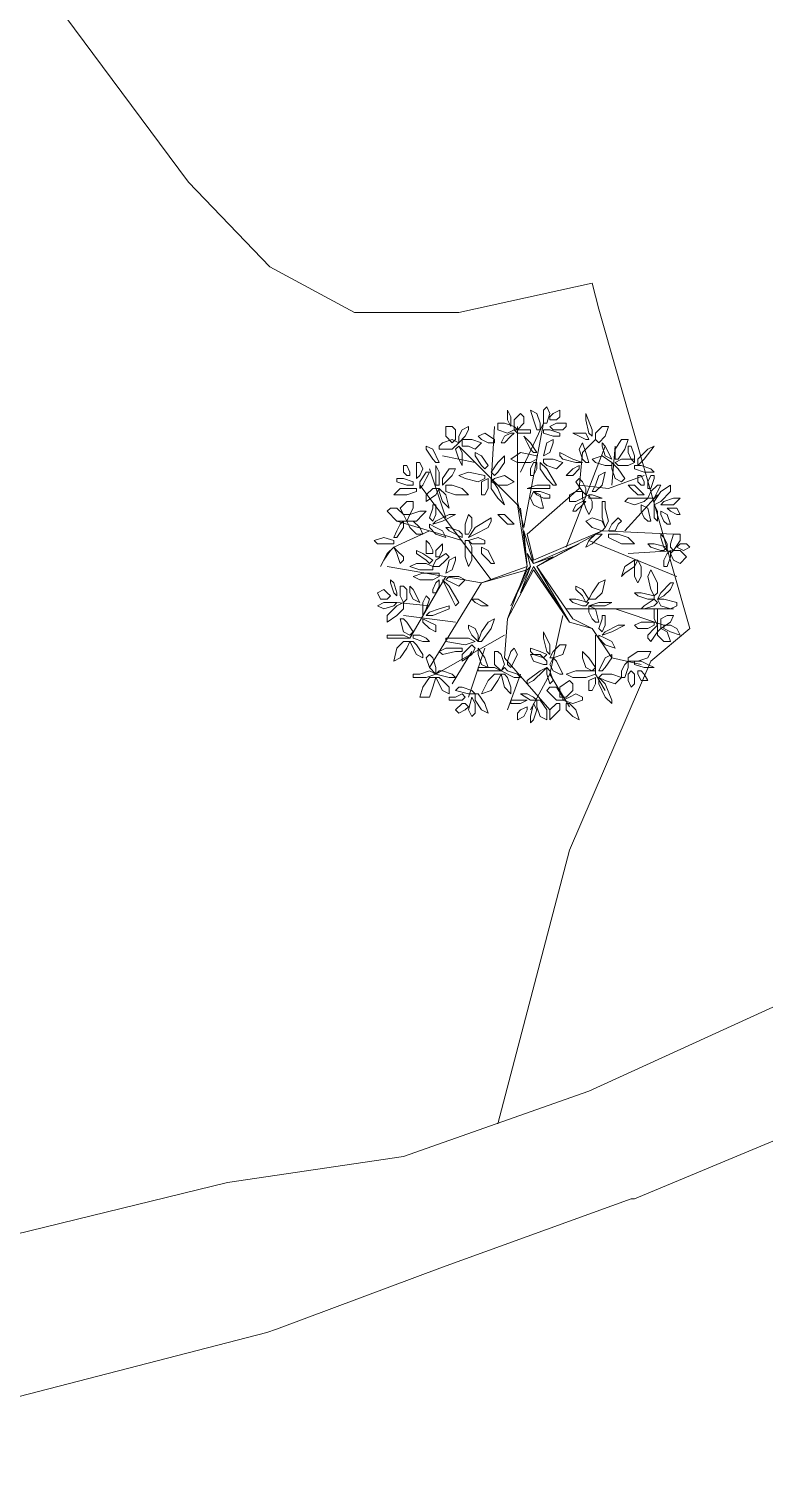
# Model space of a CAD drawing. Header units: millimetres. Extents: x 2529 to 2673, y 1639 to 1859.
# Drawn here: x 2566.13 to 2572.5, y 1712.57 to 1725.14 of the extents above; entities that cross this region are included whole.
import ezdxf

# ---------------------------------------------------------------- set-up
doc = ezdxf.new("R2010")
doc.units = ezdxf.units.MM
for name, color, linetype in [('PDF_0', 7, 'Continuous'), ('PDF_CVL_CUADCON_TIT', 7, 'Continuous'), ('PDF_outline', 7, 'Continuous')]:
    doc.layers.add(name, color=color, linetype=linetype)

msp = doc.modelspace()

# ---------------------------------------------------------------- linework, layer by layer
at = {"layer": 'PDF_0', "lineweight": 9}
for points in [[(2570.308, 1721.694), (2570.308, 1721.723), (2570.308, 1721.779), (2570.28, 1721.836), (2570.28, 1721.807), (2570.28, 1721.751)], [(2570.365, 1721.666), (2570.337, 1721.694), (2570.337, 1721.751), (2570.393, 1721.807), (2570.421, 1721.779), (2570.421, 1721.723)], [(2570.563, 1721.666), (2570.534, 1721.666), (2570.506, 1721.751), (2570.478, 1721.836), (2570.534, 1721.807), (2570.563, 1721.723)], [(2570.591, 1721.751), (2570.591, 1721.836), (2570.619, 1721.864), (2570.647, 1721.807), (2570.619, 1721.723), (2570.591, 1721.723)], [(2570.647, 1721.751), (2570.647, 1721.779), (2570.676, 1721.807), (2570.732, 1721.836), (2570.732, 1721.779), (2570.704, 1721.751)], [(2570.958, 1721.751), (2570.958, 1721.807), (2571.014, 1721.666), (2571.014, 1721.61), (2570.986, 1721.638)], [(2569.828, 1721.666), (2569.828, 1721.581), (2569.8, 1721.553), (2569.744, 1721.61), (2569.744, 1721.694), (2569.8, 1721.694)], [(2569.941, 1721.694), (2569.941, 1721.666), (2569.913, 1721.61), (2569.857, 1721.553), (2569.857, 1721.61), (2569.885, 1721.666)], [(2570.111, 1721.553), (2570.054, 1721.581), (2570.026, 1721.61), (2570.083, 1721.638), (2570.167, 1721.581), (2570.167, 1721.553)], [(2570.28, 1721.638), (2570.196, 1721.666), (2570.196, 1721.723), (2570.252, 1721.723), (2570.337, 1721.694), (2570.337, 1721.666)], [(2570.252, 1721.61), (2570.308, 1721.638), (2570.337, 1721.638), (2570.308, 1721.61), (2570.252, 1721.553), (2570.224, 1721.553)], [(2570.45, 1721.638), (2570.365, 1721.638), (2570.337, 1721.666), (2570.393, 1721.666), (2570.478, 1721.666), (2570.478, 1721.638)], [(2570.676, 1721.61), (2570.591, 1721.638), (2570.591, 1721.666), (2570.647, 1721.666), (2570.732, 1721.638), (2570.732, 1721.61)], [(2570.76, 1721.666), (2570.676, 1721.666), (2570.647, 1721.694), (2570.704, 1721.723), (2570.789, 1721.723), (2570.789, 1721.694)], [(2570.902, 1721.61), (2570.958, 1721.581), (2570.986, 1721.581), (2570.958, 1721.638), (2570.873, 1721.638), (2570.845, 1721.638)], [(2571.043, 1721.581), (2571.071, 1721.553), (2571.127, 1721.61), (2571.156, 1721.694), (2571.099, 1721.694), (2571.043, 1721.638)], [(2569.631, 1721.412), (2569.574, 1721.497), (2569.574, 1721.525), (2569.631, 1721.497), (2569.687, 1721.384), (2569.659, 1721.384)], [(2569.715, 1721.553), (2569.8, 1721.581), (2569.857, 1721.553), (2569.8, 1721.497), (2569.687, 1721.497), (2569.687, 1721.525)], [(2569.857, 1721.412), (2569.885, 1721.356), (2569.885, 1721.468), (2569.857, 1721.525), (2569.828, 1721.497)], [(2569.885, 1721.525), (2569.885, 1721.581), (2569.97, 1721.581), (2570.054, 1721.553), (2569.998, 1721.497), (2569.941, 1721.525)], [(2570.478, 1721.497), (2570.45, 1721.553), (2570.421, 1721.61), (2570.478, 1721.553), (2570.534, 1721.468), (2570.506, 1721.468)], [(2570.647, 1721.468), (2570.591, 1721.44), (2570.619, 1721.553), (2570.676, 1721.581), (2570.676, 1721.553)], [(2570.958, 1721.384), (2570.986, 1721.384), (2570.958, 1721.468), (2570.93, 1721.553), (2570.902, 1721.497), (2570.93, 1721.412)], [(2571.127, 1721.44), (2571.184, 1721.412), (2571.127, 1721.525), (2571.099, 1721.553), (2571.099, 1721.525)], [(2571.212, 1721.412), (2571.24, 1721.412), (2571.297, 1721.497), (2571.325, 1721.581), (2571.269, 1721.581), (2571.212, 1721.497)], [(2571.325, 1721.468), (2571.353, 1721.412), (2571.382, 1721.384), (2571.382, 1721.44), (2571.353, 1721.525), (2571.325, 1721.525)], [(2571.495, 1721.497), (2571.551, 1721.525), (2571.466, 1721.412), (2571.41, 1721.356), (2571.41, 1721.412)], [(2569.546, 1721.327), (2569.518, 1721.271), (2569.49, 1721.243), (2569.49, 1721.299), (2569.49, 1721.384), (2569.518, 1721.384)], [(2570.054, 1721.356), (2569.998, 1721.44), (2569.998, 1721.468), (2570.054, 1721.44), (2570.111, 1721.356), (2570.083, 1721.327)], [(2570.196, 1721.299), (2570.252, 1721.384), (2570.252, 1721.44), (2570.196, 1721.384), (2570.139, 1721.299), (2570.167, 1721.271)], [(2570.478, 1721.384), (2570.365, 1721.384), (2570.308, 1721.412), (2570.393, 1721.468), (2570.534, 1721.44), (2570.534, 1721.412)], [(2570.478, 1721.271), (2570.506, 1721.271), (2570.534, 1721.327), (2570.534, 1721.384), (2570.506, 1721.384), (2570.478, 1721.327)], [(2570.619, 1721.243), (2570.563, 1721.327), (2570.563, 1721.384), (2570.619, 1721.327), (2570.704, 1721.186), (2570.676, 1721.186)], [(2570.591, 1721.384), (2570.591, 1721.412), (2570.676, 1721.412), (2570.76, 1721.384), (2570.704, 1721.327), (2570.619, 1721.356)], [(2570.76, 1721.412), (2570.873, 1721.384), (2570.93, 1721.384), (2570.845, 1721.412), (2570.732, 1721.468), (2570.732, 1721.44)], [(2571.127, 1721.356), (2571.043, 1721.384), (2571.014, 1721.412), (2571.099, 1721.44), (2571.184, 1721.384), (2571.184, 1721.356)], [(2571.212, 1721.243), (2571.184, 1721.327), (2571.184, 1721.384), (2571.24, 1721.327), (2571.297, 1721.243), (2571.269, 1721.214)], [(2571.325, 1721.356), (2571.24, 1721.356), (2571.212, 1721.384), (2571.269, 1721.412), (2571.382, 1721.412), (2571.382, 1721.384)], [(2569.433, 1721.271), (2569.405, 1721.271), (2569.377, 1721.299), (2569.377, 1721.356), (2569.405, 1721.356), (2569.433, 1721.299)], [(2569.574, 1721.243), (2569.546, 1721.186), (2569.518, 1721.158), (2569.518, 1721.214), (2569.574, 1721.299), (2569.602, 1721.299)], [(2569.659, 1721.214), (2569.659, 1721.299), (2569.659, 1721.356), (2569.687, 1721.299), (2569.687, 1721.186), (2569.659, 1721.186)], [(2569.715, 1721.243), (2569.772, 1721.327), (2569.828, 1721.327), (2569.8, 1721.271), (2569.715, 1721.186), (2569.715, 1721.214)], [(2570.026, 1721.214), (2569.913, 1721.243), (2569.857, 1721.271), (2569.941, 1721.299), (2570.083, 1721.271), (2570.083, 1721.243)], [(2570.139, 1721.214), (2570.167, 1721.243), (2570.252, 1721.271), (2570.337, 1721.214), (2570.28, 1721.186), (2570.196, 1721.186)], [(2570.845, 1721.271), (2570.789, 1721.271), (2570.845, 1721.327), (2570.902, 1721.356), (2570.902, 1721.327)], [(2571.014, 1721.13), (2571.043, 1721.13), (2571.099, 1721.186), (2571.127, 1721.299), (2571.071, 1721.271), (2571.043, 1721.186)], [(2571.382, 1721.356), (2571.382, 1721.327), (2571.466, 1721.299), (2571.551, 1721.299), (2571.523, 1721.327), (2571.438, 1721.356)], [(2571.466, 1721.186), (2571.438, 1721.186), (2571.41, 1721.214), (2571.41, 1721.271), (2571.438, 1721.271), (2571.466, 1721.214)], [(2571.551, 1721.243), (2571.523, 1721.158), (2571.495, 1721.158), (2571.495, 1721.214), (2571.523, 1721.271), (2571.551, 1721.271)], [(2569.49, 1721.158), (2569.49, 1721.13), (2569.405, 1721.101), (2569.292, 1721.101), (2569.348, 1721.158), (2569.433, 1721.158)], [(2569.405, 1721.186), (2569.32, 1721.214), (2569.32, 1721.243), (2569.377, 1721.243), (2569.461, 1721.214), (2569.461, 1721.186)], [(2569.574, 1721.101), (2569.574, 1721.045), (2569.659, 1721.101), (2569.687, 1721.158), (2569.631, 1721.158)], [(2569.715, 1721.045), (2569.772, 1720.988), (2569.744, 1721.101), (2569.687, 1721.158), (2569.687, 1721.13)], [(2569.744, 1721.186), (2569.744, 1721.13), (2569.828, 1721.101), (2569.941, 1721.101), (2569.885, 1721.158), (2569.8, 1721.186)], [(2570.054, 1721.101), (2570.083, 1721.101), (2570.111, 1721.158), (2570.111, 1721.243), (2570.054, 1721.214), (2570.054, 1721.158)], [(2570.196, 1721.073), (2570.252, 1721.017), (2570.196, 1721.158), (2570.139, 1721.243), (2570.139, 1721.158)], [(2570.591, 1721.158), (2570.506, 1721.158), (2570.45, 1721.158), (2570.534, 1721.186), (2570.647, 1721.186), (2570.647, 1721.158)], [(2570.506, 1721.017), (2570.478, 1721.073), (2570.506, 1721.13), (2570.563, 1721.101), (2570.591, 1720.988), (2570.563, 1720.988)], [(2570.591, 1721.073), (2570.534, 1721.101), (2570.506, 1721.13), (2570.563, 1721.13), (2570.647, 1721.101), (2570.647, 1721.073)], [(2570.93, 1721.13), (2570.93, 1721.073), (2570.873, 1721.045), (2570.817, 1721.045), (2570.817, 1721.101), (2570.873, 1721.13)], [(2570.93, 1721.214), (2570.958, 1721.158), (2570.958, 1721.101), (2570.93, 1721.13), (2570.873, 1721.214), (2570.902, 1721.243)], [(2571.41, 1721.101), (2571.466, 1721.101), (2571.382, 1721.186), (2571.325, 1721.186), (2571.353, 1721.158)], [(2571.579, 1721.13), (2571.551, 1721.073), (2571.495, 1721.073), (2571.523, 1721.13), (2571.579, 1721.186), (2571.608, 1721.186)], [(2571.551, 1721.017), (2571.551, 1721.045), (2571.608, 1721.13), (2571.692, 1721.186), (2571.692, 1721.13), (2571.608, 1721.045)], [(2569.461, 1720.988), (2569.433, 1720.932), (2569.377, 1720.932), (2569.348, 1720.988), (2569.405, 1721.045), (2569.461, 1721.045)], [(2569.631, 1720.988), (2569.602, 1720.904), (2569.631, 1720.875), (2569.659, 1720.932), (2569.659, 1721.017), (2569.631, 1721.017)], [(2570.958, 1721.045), (2570.93, 1721.045), (2570.873, 1721.017), (2570.845, 1720.96), (2570.873, 1720.96), (2570.93, 1721.017)], [(2571.014, 1721.045), (2571.014, 1720.988), (2570.986, 1720.932), (2570.958, 1720.988), (2570.93, 1721.073), (2570.986, 1721.101)], [(2571.071, 1721.073), (2571.099, 1721.073), (2571.014, 1721.101), (2570.986, 1721.101), (2570.986, 1721.073)], [(2571.127, 1720.988), (2571.156, 1720.875), (2571.127, 1720.819), (2571.099, 1720.904), (2571.099, 1721.045), (2571.127, 1721.045)], [(2571.495, 1721.073), (2571.466, 1721.045), (2571.382, 1721.017), (2571.297, 1721.045), (2571.325, 1721.073), (2571.438, 1721.073)], [(2571.466, 1720.904), (2571.438, 1720.96), (2571.438, 1721.017), (2571.495, 1720.988), (2571.523, 1720.875), (2571.495, 1720.875)], [(2571.551, 1720.904), (2571.579, 1720.875), (2571.579, 1720.96), (2571.551, 1721.017), (2571.551, 1720.988)], [(2571.636, 1721.045), (2571.608, 1721.017), (2571.72, 1721.017), (2571.777, 1721.073), (2571.72, 1721.073)], [(2569.32, 1720.988), (2569.377, 1720.932), (2569.405, 1720.875), (2569.32, 1720.875), (2569.235, 1720.96), (2569.264, 1720.988)], [(2569.574, 1720.96), (2569.546, 1720.932), (2569.49, 1720.875), (2569.405, 1720.875), (2569.433, 1720.932), (2569.518, 1720.96)], [(2569.772, 1720.932), (2569.828, 1720.932), (2569.715, 1720.875), (2569.631, 1720.847), (2569.659, 1720.875)], [(2569.941, 1720.762), (2569.913, 1720.762), (2569.913, 1720.847), (2569.941, 1720.932), (2569.97, 1720.904), (2569.97, 1720.819)], [(2570.111, 1720.819), (2569.998, 1720.762), (2569.941, 1720.734), (2569.998, 1720.819), (2570.139, 1720.904), (2570.139, 1720.875)], [(2570.28, 1720.847), (2570.337, 1720.847), (2570.252, 1720.932), (2570.196, 1720.932), (2570.224, 1720.904)], [(2571.127, 1720.819), (2571.099, 1720.791), (2571.014, 1720.819), (2570.958, 1720.875), (2571.014, 1720.904), (2571.099, 1720.875)], [(2571.269, 1720.875), (2571.24, 1720.904), (2571.184, 1720.847), (2571.156, 1720.791), (2571.212, 1720.791), (2571.24, 1720.847)], [(2571.636, 1720.875), (2571.608, 1720.932), (2571.608, 1720.96), (2571.664, 1720.932), (2571.692, 1720.847), (2571.664, 1720.847)], [(2571.664, 1720.988), (2571.692, 1720.988), (2571.749, 1720.988), (2571.777, 1720.932), (2571.749, 1720.932), (2571.692, 1720.96)], [(2569.32, 1720.791), (2569.348, 1720.847), (2569.377, 1720.875), (2569.377, 1720.819), (2569.32, 1720.734), (2569.292, 1720.734)], [(2569.405, 1720.875), (2569.461, 1720.875), (2569.518, 1720.819), (2569.546, 1720.762), (2569.49, 1720.762), (2569.433, 1720.819)], [(2569.602, 1720.847), (2569.602, 1720.819), (2569.659, 1720.762), (2569.744, 1720.734), (2569.715, 1720.791), (2569.659, 1720.819)], [(2569.857, 1720.791), (2569.772, 1720.819), (2569.744, 1720.819), (2569.772, 1720.791), (2569.885, 1720.734), (2569.885, 1720.762)], [(2571.043, 1720.762), (2571.099, 1720.762), (2571.014, 1720.678), (2570.958, 1720.65), (2570.986, 1720.706)], [(2571.24, 1720.762), (2571.325, 1720.734), (2571.382, 1720.678), (2571.269, 1720.678), (2571.156, 1720.734), (2571.156, 1720.762)], [(2571.636, 1720.734), (2571.664, 1720.678), (2571.664, 1720.621), (2571.636, 1720.65), (2571.608, 1720.734), (2571.608, 1720.762)], [(2571.692, 1720.678), (2571.72, 1720.762), (2571.777, 1720.762), (2571.777, 1720.706), (2571.72, 1720.621), (2571.692, 1720.65)], [(2569.292, 1720.678), (2569.292, 1720.706), (2569.207, 1720.734), (2569.122, 1720.706), (2569.151, 1720.678), (2569.235, 1720.678)], [(2569.207, 1720.537), (2569.179, 1720.48), (2569.235, 1720.593), (2569.292, 1720.65), (2569.264, 1720.621)], [(2569.377, 1720.565), (2569.32, 1720.621), (2569.292, 1720.65), (2569.32, 1720.593), (2569.348, 1720.508), (2569.377, 1720.537)], [(2569.631, 1720.593), (2569.574, 1720.593), (2569.574, 1720.65), (2569.574, 1720.706), (2569.602, 1720.678), (2569.631, 1720.621)], [(2569.715, 1720.621), (2569.715, 1720.678), (2569.659, 1720.621), (2569.659, 1720.565), (2569.687, 1720.565)], [(2569.97, 1720.65), (2569.97, 1720.537), (2569.941, 1720.48), (2569.913, 1720.565), (2569.913, 1720.706), (2569.941, 1720.706)], [(2570.083, 1720.678), (2570.083, 1720.706), (2570.026, 1720.734), (2569.941, 1720.706), (2569.97, 1720.678), (2570.026, 1720.678)], [(2570.111, 1720.537), (2570.054, 1720.593), (2570.054, 1720.65), (2570.111, 1720.621), (2570.167, 1720.508), (2570.139, 1720.508)], [(2571.608, 1720.621), (2571.523, 1720.65), (2571.495, 1720.678), (2571.551, 1720.678), (2571.664, 1720.65), (2571.636, 1720.621)], [(2571.749, 1720.65), (2571.805, 1720.621), (2571.862, 1720.65), (2571.833, 1720.678), (2571.777, 1720.678)], [(2569.631, 1720.48), (2569.631, 1720.452), (2569.518, 1720.452), (2569.433, 1720.48), (2569.49, 1720.508), (2569.574, 1720.508)], [(2569.574, 1720.537), (2569.49, 1720.593), (2569.49, 1720.621), (2569.546, 1720.593), (2569.631, 1720.537), (2569.602, 1720.508)], [(2569.744, 1720.537), (2569.687, 1720.48), (2569.631, 1720.48), (2569.659, 1720.537), (2569.744, 1720.593), (2569.772, 1720.565)], [(2569.8, 1720.452), (2569.744, 1720.424), (2569.772, 1720.537), (2569.828, 1720.565), (2569.828, 1720.537)], [(2570.45, 1720.452), (2570.308, 1720.141), (2570.478, 1720.48), (2570.393, 1720.254), (2570.506, 1720.48), (2570.817, 1720), (2570.534, 1720.48), (2570.676, 1720.565), (2570.506, 1720.508), (2570.45, 1720.593), (2570.478, 1720.48)], [(2571.382, 1720.48), (2571.297, 1720.424), (2571.269, 1720.395), (2571.297, 1720.48), (2571.382, 1720.537), (2571.41, 1720.537)], [(2571.438, 1720.48), (2571.438, 1720.395), (2571.41, 1720.339), (2571.382, 1720.395), (2571.382, 1720.537), (2571.41, 1720.537)], [(2571.636, 1720.537), (2571.664, 1720.593), (2571.692, 1720.621), (2571.692, 1720.565), (2571.664, 1720.48), (2571.636, 1720.48)], [(2571.692, 1720.593), (2571.72, 1720.621), (2571.777, 1720.621), (2571.833, 1720.565), (2571.777, 1720.508), (2571.72, 1720.537)], [(2569.631, 1720.367), (2569.518, 1720.367), (2569.461, 1720.395), (2569.546, 1720.424), (2569.687, 1720.424), (2569.687, 1720.395)], [(2569.744, 1720.367), (2569.772, 1720.395), (2569.857, 1720.395), (2569.913, 1720.367), (2569.857, 1720.311), (2569.8, 1720.339)], [(2571.551, 1720.226), (2571.579, 1720.254), (2571.579, 1720.339), (2571.523, 1720.452), (2571.495, 1720.395), (2571.523, 1720.282)], [(2569.264, 1720.226), (2569.235, 1720.198), (2569.179, 1720.198), (2569.151, 1720.254), (2569.207, 1720.282), (2569.235, 1720.254)], [(2569.292, 1720.339), (2569.32, 1720.254), (2569.32, 1720.226), (2569.292, 1720.254), (2569.264, 1720.339), (2569.264, 1720.367)], [(2569.405, 1720.282), (2569.405, 1720.198), (2569.377, 1720.169), (2569.348, 1720.226), (2569.348, 1720.311), (2569.377, 1720.311)], [(2569.461, 1720.198), (2569.518, 1720.169), (2569.461, 1720.282), (2569.433, 1720.311), (2569.433, 1720.254)], [(2569.631, 1720.254), (2569.659, 1720.254), (2569.687, 1720.311), (2569.687, 1720.367), (2569.659, 1720.339), (2569.631, 1720.282)], [(2569.8, 1720.198), (2569.744, 1720.311), (2569.715, 1720.367), (2569.772, 1720.311), (2569.857, 1720.169), (2569.828, 1720.141)], [(2570.93, 1720.226), (2570.873, 1720.282), (2570.873, 1720.311), (2570.93, 1720.282), (2570.986, 1720.198), (2570.958, 1720.169)], [(2570.986, 1720.198), (2571.043, 1720.198), (2571.099, 1720.254), (2571.127, 1720.367), (2571.071, 1720.339), (2571.014, 1720.254)], [(2571.495, 1720.198), (2571.41, 1720.226), (2571.382, 1720.254), (2571.438, 1720.254), (2571.551, 1720.226), (2571.551, 1720.198)], [(2571.692, 1720.282), (2571.636, 1720.226), (2571.579, 1720.198), (2571.608, 1720.254), (2571.692, 1720.339), (2571.72, 1720.339)], [(2569.292, 1720.141), (2569.32, 1720.169), (2569.207, 1720.169), (2569.151, 1720.141), (2569.207, 1720.113)], [(2569.377, 1720.169), (2569.377, 1720.113), (2569.32, 1720.056), (2569.235, 1720), (2569.235, 1720.056), (2569.32, 1720.141)], [(2569.546, 1720.169), (2569.546, 1720.113), (2569.546, 1720.056), (2569.574, 1720.113), (2569.602, 1720.198), (2569.574, 1720.226)], [(2569.687, 1720.113), (2569.602, 1720.085), (2569.574, 1720.056), (2569.631, 1720.056), (2569.772, 1720.113), (2569.772, 1720.141)], [(2570.054, 1720.141), (2570.111, 1720.141), (2570.026, 1720.198), (2569.97, 1720.198), (2569.998, 1720.169)], [(2570.93, 1720.141), (2570.845, 1720.169), (2570.817, 1720.198), (2570.873, 1720.198), (2570.986, 1720.169), (2570.958, 1720.141)], [(2571.127, 1720.141), (2571.184, 1720.169), (2571.071, 1720.169), (2570.986, 1720.141), (2571.043, 1720.141)], [(2571.014, 1720.028), (2570.986, 1720.085), (2570.986, 1720.141), (2571.043, 1720.113), (2571.071, 1720), (2571.043, 1720)], [(2571.551, 1720.141), (2571.466, 1720.113), (2571.438, 1720.113), (2571.466, 1720.141), (2571.551, 1720.198), (2571.579, 1720.169)], [(2571.692, 1720.113), (2571.608, 1720.141), (2571.579, 1720.198), (2571.636, 1720.198), (2571.749, 1720.169), (2571.749, 1720.141)], [(2569.405, 1720), (2569.461, 1719.915), (2569.433, 1719.887), (2569.377, 1719.915), (2569.348, 1720.028), (2569.377, 1720.028)], [(2569.546, 1720.028), (2569.546, 1720), (2569.602, 1719.944), (2569.659, 1719.915), (2569.659, 1719.972), (2569.602, 1720)], [(2570.054, 1719.915), (2570.111, 1720), (2570.167, 1720.028), (2570.139, 1719.944), (2570.054, 1719.831), (2570.026, 1719.831)], [(2571.099, 1720.028), (2571.071, 1719.944), (2571.099, 1719.915), (2571.127, 1719.972), (2571.127, 1720.056), (2571.099, 1720.056)], [(2571.495, 1719.944), (2571.41, 1719.944), (2571.382, 1719.972), (2571.438, 1720), (2571.551, 1720), (2571.551, 1719.972)], [(2571.579, 1720.056), (2571.579, 1720), (2571.579, 1719.972), (2571.551, 1720.028), (2571.551, 1720.113), (2571.579, 1720.113)], [(2571.608, 1720.028), (2571.664, 1720.056), (2571.72, 1720.056), (2571.692, 1720), (2571.608, 1719.944), (2571.608, 1719.972)], [(2569.292, 1719.887), (2569.377, 1719.887), (2569.433, 1719.859), (2569.348, 1719.859), (2569.235, 1719.859), (2569.235, 1719.887)], [(2569.518, 1719.887), (2569.574, 1719.859), (2569.602, 1719.831), (2569.546, 1719.831), (2569.461, 1719.859), (2569.461, 1719.887)], [(2569.941, 1719.972), (2569.941, 1719.944), (2569.97, 1719.887), (2570.026, 1719.831), (2570.026, 1719.887), (2569.998, 1719.944)], [(2570.591, 1719.859), (2570.591, 1719.915), (2570.647, 1719.802), (2570.647, 1719.718), (2570.619, 1719.746)], [(2571.071, 1719.887), (2571.071, 1719.859), (2571.127, 1719.802), (2571.212, 1719.774), (2571.184, 1719.831), (2571.127, 1719.859)], [(2571.24, 1719.972), (2571.297, 1719.972), (2571.184, 1719.915), (2571.099, 1719.887), (2571.127, 1719.915)], [(2571.495, 1719.887), (2571.551, 1719.944), (2571.579, 1719.972), (2571.579, 1719.915), (2571.523, 1719.831), (2571.495, 1719.859)], [(2571.579, 1719.915), (2571.608, 1719.944), (2571.664, 1719.915), (2571.692, 1719.831), (2571.636, 1719.831), (2571.579, 1719.887)], [(2571.636, 1719.972), (2571.636, 1719.944), (2571.692, 1719.915), (2571.777, 1719.887), (2571.749, 1719.944), (2571.692, 1719.972)], [(2569.433, 1719.831), (2569.377, 1719.831), (2569.32, 1719.774), (2569.292, 1719.661), (2569.348, 1719.689), (2569.405, 1719.774)], [(2569.49, 1719.802), (2569.546, 1719.718), (2569.546, 1719.689), (2569.49, 1719.718), (2569.433, 1719.831), (2569.461, 1719.831)], [(2569.828, 1719.746), (2569.715, 1719.718), (2569.687, 1719.746), (2569.744, 1719.774), (2569.885, 1719.774), (2569.885, 1719.746)], [(2569.828, 1719.859), (2569.941, 1719.859), (2569.998, 1719.831), (2569.913, 1719.802), (2569.744, 1719.831), (2569.744, 1719.859)], [(2569.97, 1719.802), (2569.998, 1719.774), (2569.97, 1719.718), (2569.885, 1719.661), (2569.885, 1719.718), (2569.941, 1719.774)], [(2570.026, 1719.718), (2570.026, 1719.774), (2570.083, 1719.689), (2570.111, 1719.605), (2570.054, 1719.633)], [(2570.224, 1719.718), (2570.252, 1719.633), (2570.224, 1719.576), (2570.167, 1719.633), (2570.167, 1719.746), (2570.196, 1719.746)], [(2570.28, 1719.661), (2570.308, 1719.746), (2570.337, 1719.774), (2570.365, 1719.718), (2570.308, 1719.605), (2570.28, 1719.633)], [(2570.506, 1719.718), (2570.591, 1719.689), (2570.619, 1719.718), (2570.563, 1719.746), (2570.478, 1719.774), (2570.478, 1719.746)], [(2570.647, 1719.689), (2570.676, 1719.689), (2570.76, 1719.718), (2570.789, 1719.802), (2570.732, 1719.802), (2570.676, 1719.746)], [(2570.958, 1719.605), (2570.93, 1719.689), (2570.93, 1719.746), (2570.986, 1719.689), (2571.043, 1719.605), (2571.014, 1719.576)], [(2571.325, 1719.661), (2571.325, 1719.689), (2571.41, 1719.746), (2571.523, 1719.746), (2571.495, 1719.689), (2571.41, 1719.661)], [(2569.631, 1719.689), (2569.659, 1719.605), (2569.659, 1719.548), (2569.602, 1719.605), (2569.574, 1719.689), (2569.602, 1719.718)], [(2570.619, 1719.633), (2570.619, 1719.661), (2570.563, 1719.718), (2570.478, 1719.718), (2570.506, 1719.661), (2570.591, 1719.633)], [(2570.676, 1719.576), (2570.647, 1719.633), (2570.676, 1719.689), (2570.704, 1719.661), (2570.76, 1719.548), (2570.732, 1719.548)], [(2571.127, 1719.605), (2571.184, 1719.689), (2571.184, 1719.718), (2571.127, 1719.689), (2571.071, 1719.576), (2571.099, 1719.576)], [(2571.269, 1719.576), (2571.297, 1719.633), (2571.325, 1719.661), (2571.325, 1719.605), (2571.297, 1719.52), (2571.269, 1719.52)], [(2571.438, 1719.661), (2571.495, 1719.633), (2571.551, 1719.605), (2571.466, 1719.605), (2571.382, 1719.633), (2571.382, 1719.661)], [(2569.518, 1719.548), (2569.602, 1719.576), (2569.659, 1719.548), (2569.574, 1719.52), (2569.461, 1719.52), (2569.461, 1719.548)], [(2569.659, 1719.52), (2569.602, 1719.52), (2569.546, 1719.435), (2569.518, 1719.35), (2569.602, 1719.35), (2569.631, 1719.435)], [(2569.715, 1719.576), (2569.8, 1719.548), (2569.828, 1719.52), (2569.772, 1719.52), (2569.659, 1719.548), (2569.687, 1719.576)], [(2569.715, 1719.492), (2569.772, 1719.435), (2569.772, 1719.379), (2569.715, 1719.407), (2569.659, 1719.52), (2569.687, 1719.52)], [(2570.083, 1719.605), (2570.167, 1719.605), (2570.224, 1719.576), (2570.139, 1719.576), (2570.026, 1719.576), (2570.026, 1719.605)], [(2570.224, 1719.548), (2570.167, 1719.548), (2570.111, 1719.492), (2570.054, 1719.379), (2570.139, 1719.407), (2570.196, 1719.492)], [(2570.28, 1719.576), (2570.365, 1719.548), (2570.393, 1719.52), (2570.337, 1719.52), (2570.224, 1719.576), (2570.252, 1719.605)], [(2570.28, 1719.52), (2570.308, 1719.435), (2570.308, 1719.379), (2570.252, 1719.435), (2570.224, 1719.548), (2570.252, 1719.548)], [(2570.506, 1719.492), (2570.591, 1719.576), (2570.619, 1719.605), (2570.563, 1719.576), (2570.45, 1719.492), (2570.45, 1719.463)], [(2570.676, 1719.492), (2570.647, 1719.463), (2570.619, 1719.548), (2570.619, 1719.605), (2570.647, 1719.576)], [(2570.958, 1719.52), (2570.845, 1719.52), (2570.789, 1719.548), (2570.873, 1719.576), (2571.043, 1719.576), (2571.043, 1719.548)], [(2570.986, 1719.407), (2571.014, 1719.407), (2571.043, 1719.463), (2571.043, 1719.52), (2570.986, 1719.492), (2570.986, 1719.435)], [(2571.071, 1719.52), (2571.099, 1719.548), (2571.184, 1719.548), (2571.269, 1719.52), (2571.212, 1719.463), (2571.127, 1719.492)], [(2571.127, 1719.35), (2571.071, 1719.463), (2571.071, 1719.52), (2571.127, 1719.463), (2571.184, 1719.322), (2571.184, 1719.294)], [(2571.325, 1719.492), (2571.325, 1719.548), (2571.353, 1719.576), (2571.382, 1719.548), (2571.382, 1719.463), (2571.353, 1719.435)], [(2571.41, 1719.576), (2571.438, 1719.576), (2571.466, 1719.548), (2571.495, 1719.492), (2571.438, 1719.492), (2571.41, 1719.548)], [(2569.828, 1719.35), (2569.885, 1719.379), (2569.913, 1719.35), (2569.885, 1719.322), (2569.772, 1719.322), (2569.772, 1719.35)], [(2569.885, 1719.435), (2569.97, 1719.407), (2569.998, 1719.379), (2569.941, 1719.379), (2569.828, 1719.407), (2569.857, 1719.435)], [(2569.998, 1719.379), (2570.026, 1719.379), (2570.083, 1719.294), (2570.111, 1719.209), (2570.054, 1719.238), (2569.998, 1719.322)], [(2570.45, 1719.379), (2570.393, 1719.379), (2570.478, 1719.322), (2570.534, 1719.322), (2570.506, 1719.35)], [(2570.704, 1719.435), (2570.76, 1719.35), (2570.76, 1719.322), (2570.704, 1719.322), (2570.619, 1719.407), (2570.647, 1719.435)], [(2570.845, 1719.407), (2570.789, 1719.35), (2570.732, 1719.35), (2570.732, 1719.435), (2570.817, 1719.492), (2570.845, 1719.463)], [(2570.93, 1719.35), (2570.93, 1719.322), (2570.845, 1719.294), (2570.76, 1719.322), (2570.817, 1719.35), (2570.873, 1719.379)], [(2569.913, 1719.294), (2569.941, 1719.266), (2569.913, 1719.238), (2569.857, 1719.209), (2569.828, 1719.238), (2569.885, 1719.294)], [(2569.998, 1719.294), (2569.97, 1719.35), (2569.941, 1719.238), (2569.97, 1719.181), (2569.998, 1719.209)], [(2570.365, 1719.322), (2570.421, 1719.322), (2570.45, 1719.322), (2570.393, 1719.294), (2570.308, 1719.294), (2570.308, 1719.322)], [(2570.45, 1719.266), (2570.45, 1719.238), (2570.421, 1719.181), (2570.365, 1719.153), (2570.365, 1719.209), (2570.393, 1719.238)], [(2570.534, 1719.238), (2570.506, 1719.294), (2570.478, 1719.181), (2570.478, 1719.125), (2570.506, 1719.153)], [(2570.534, 1719.322), (2570.563, 1719.322), (2570.619, 1719.238), (2570.619, 1719.153), (2570.563, 1719.181), (2570.534, 1719.266)], [(2570.647, 1719.238), (2570.704, 1719.294), (2570.732, 1719.294), (2570.732, 1719.238), (2570.647, 1719.153), (2570.647, 1719.181)], [(2570.789, 1719.294), (2570.817, 1719.294), (2570.873, 1719.238), (2570.902, 1719.153), (2570.845, 1719.181), (2570.789, 1719.238)]]:
    msp.add_lwpolyline(points, close=True, dxfattribs=at)
for points in [[(2570.139, 1721.214), (2570.167, 1721.694)], [(2570.393, 1721.299), (2570.591, 1721.723), (2570.421, 1720.819), (2570.365, 1721.045), (2570.365, 1721.694)], [(2571.438, 1719.633), (2571.184, 1719.689), (2571.014, 1719.944), (2570.817, 1720), (2570.506, 1720.452), (2570.28, 1720.028), (2570.45, 1720.48), (2570.365, 1721.017), (2569.857, 1721.525)], [(2570.393, 1720.988), (2570.45, 1720.48), (2570.421, 1720.791), (2570.506, 1720.508), (2570.902, 1720.678), (2570.534, 1720.48), (2571.099, 1720.791), (2570.506, 1720.537), (2570.45, 1720.762), (2570.902, 1721.158), (2570.93, 1721.468), (2571.043, 1721.581)], [(2570.789, 1720.65), (2571.127, 1721.525)], [(2571.184, 1721.186), (2571.212, 1721.525)], [(2569.998, 1721.384), (2569.715, 1721.44)], [(2569.744, 1720.904), (2569.602, 1721.327)], [(2570.902, 1721.186), (2571.156, 1721.158), (2571.466, 1721.271)], [(2570.139, 1720.367), (2569.518, 1721.186)], [(2571.297, 1720.791), (2571.579, 1721.101)], [(2569.602, 1720.791), (2569.292, 1720.65)], [(2569.885, 1720.706), (2569.32, 1720.875)], [(2571.099, 1720.791), (2571.72, 1720.762)], [(2570.986, 1720.706), (2571.749, 1720.395)], [(2571.325, 1720.593), (2571.749, 1720.621)], [(2569.235, 1720.48), (2570.054, 1720.339), (2569.602, 1719.605)], [(2569.744, 1720.395), (2569.433, 1719.859)], [(2570.45, 1720.452), (2570.054, 1720.339), (2570.45, 1720.48)], [(2570.534, 1720.48), (2570.845, 1720.028), (2571.014, 1719.944)], [(2569.602, 1720.141), (2569.32, 1720.169)], [(2569.828, 1720), (2569.377, 1720.056)], [(2570.28, 1720.028), (2570.252, 1719.689), (2570.647, 1719.238)], [(2570.76, 1720.056), (2570.647, 1719.548)], [(2570.789, 1720.113), (2571.72, 1720.113)], [(2571.212, 1720.113), (2571.636, 1719.972)], [(2570.252, 1719.887), (2569.659, 1719.548)], [(2571.043, 1719.887), (2571.043, 1719.548), (2571.127, 1719.407)], [(2569.97, 1719.746), (2569.8, 1719.463)], [(2570.083, 1719.774), (2569.941, 1719.35)], [(2570.393, 1719.548), (2570.28, 1719.238)], [(2570.817, 1719.266), (2570.647, 1719.548), (2570.478, 1719.238)]]:
    msp.add_lwpolyline(points, dxfattribs=at)
at = {"layer": 'PDF_CVL_CUADCON_TIT', "lineweight": 9}
msp.add_lwpolyline([(2570.196, 1715.651), (2570.817, 1718.023), (2571.523, 1719.661), (2571.862, 1719.944), (2571.071, 1722.711), (2571.014, 1722.937), (2569.857, 1722.683), (2568.953, 1722.683), (2568.219, 1723.078), (2567.513, 1723.812), (2566.355, 1725.366)], dxfattribs=at)
at = {"layer": 'PDF_outline', "lineweight": 9}
for points in [[(2563.107, 1713.985), (2567.852, 1715.143), (2569.377, 1715.369), (2570.986, 1715.933), (2576.182, 1718.306), (2582.988, 1721.525)], [(2579.063, 1718.419), (2576.804, 1717.261), (2571.382, 1715.002), (2571.353, 1715.002), (2569.715, 1714.409), (2568.275, 1713.872), (2568.191, 1713.844), (2563.277, 1712.573)]]:
    msp.add_lwpolyline(points, dxfattribs=at)

doc.saveas('drawing.dxf')
